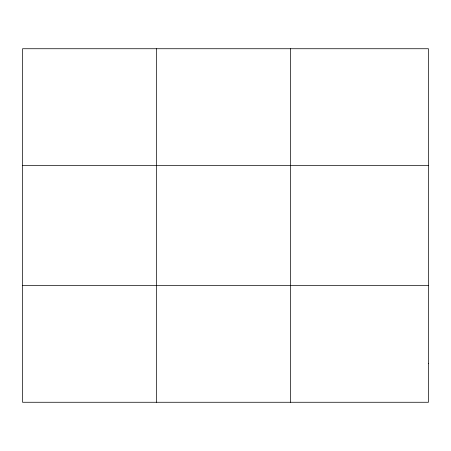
<?xml version="1.0" encoding="UTF-8"?>
<svg xmlns="http://www.w3.org/2000/svg" width="451" height="451" viewBox="0 0 451 451"><rect width="100%" height="100%" fill="white"/><g stroke="black" fill="none" stroke-linecap="round" stroke-linejoin="round"><path stroke-width="0.68" d="M156.497 48.736L156.497 402.264M290.444 48.736L290.444 402.264M22.55 165.399L428.45 165.399M22.55 285.601L428.45 285.601M428.45 363.376L428.45 402.264L22.55 402.264L22.55 48.736L428.45 48.736L428.45 363.376"/></g></svg>
